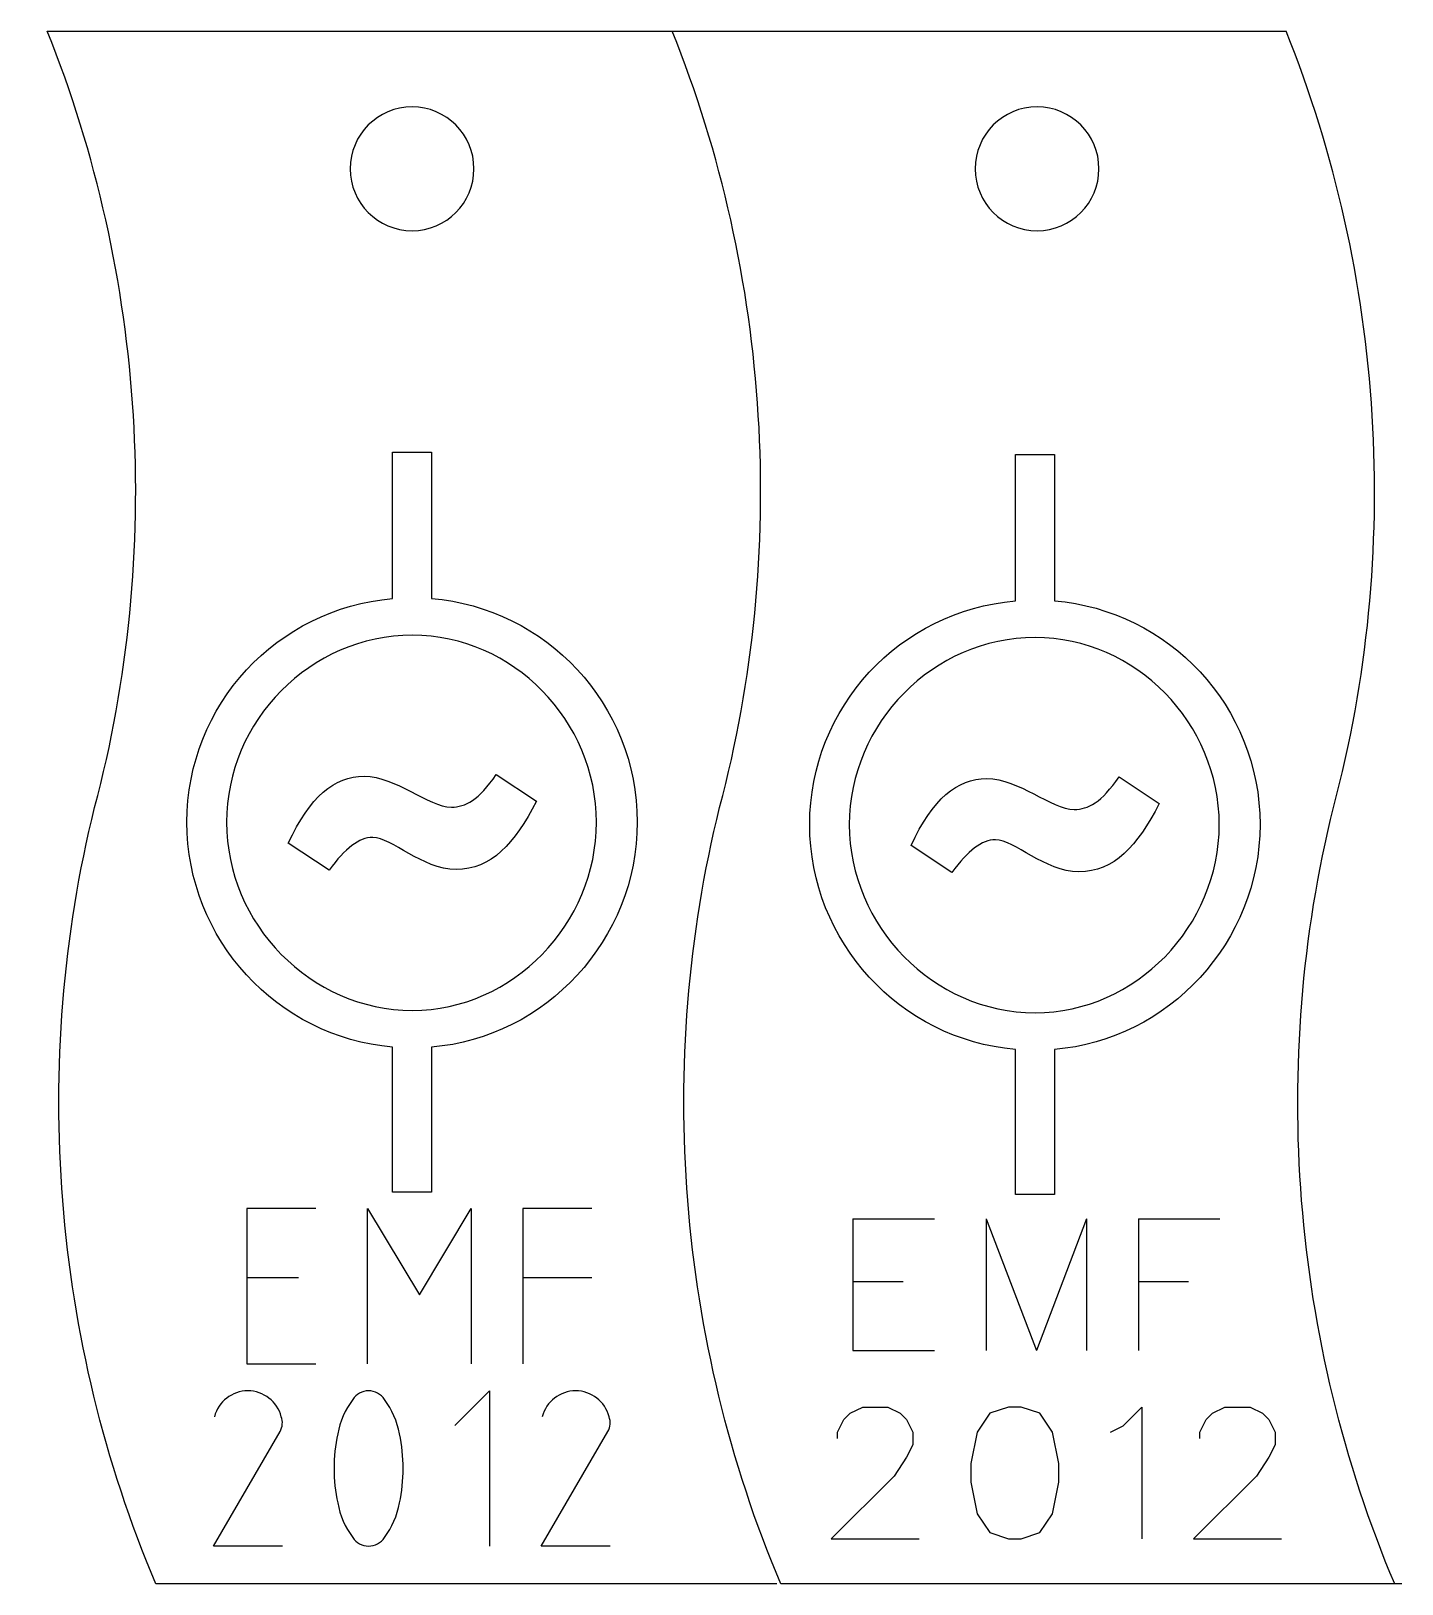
# Model space of a CAD drawing. Header units: millimetres. Extents: x 60.3 to 104.4, y 12.2 to 62.2.
import ezdxf

# ---------------------------------------------------------------- set-up
doc = ezdxf.new("R2010")
doc.units = ezdxf.units.MM
doc.layers.add('cut', color=7, linetype='CONTINUOUS')

msp = doc.modelspace()

# ---------------------------------------------------------------- linework, layer by layer
at = {"layer": 'cut', "color": 7}
for points in [[(60.81877, 62.226406), (100.709499, 62.226437)], [(74.561663, 57.792297), (74.561663, 57.792297), (74.561663, 57.792297)], [(94.685101, 57.792317), (94.685101, 57.792317), (94.685101, 57.792317)], [(71.940299, 48.670008), (73.196693, 48.670008), (73.196693, 43.954851)], [(71.940299, 43.954851), (71.940299, 48.670008)], [(91.993839, 48.594886), (93.250233, 48.594886), (93.250233, 43.879729)], [(91.993839, 43.879729), (91.993839, 48.594886)], [(75.27894, 38.290143), (76.573366, 37.427107)], [(95.332479, 38.215021), (96.626906, 37.351985)], [(66.594076, 36.751888), (66.594076, 36.751888)], [(86.647615, 36.676766), (86.647615, 36.676766)], [(69.895545, 35.213723), (68.582371, 36.076533)], [(89.949085, 35.138601), (88.635911, 36.001411)], [(73.196693, 29.511079), (73.196693, 24.846211), (71.940299, 24.846211), (71.940299, 29.511079)], [(93.250233, 29.435957), (93.250233, 24.771089), (91.993839, 24.771089), (91.993839, 29.435957)], [(67.249034, 24.313714), (67.249034, 19.313713)], [(69.471255, 24.313714), (67.249034, 24.313714)], [(71.137924, 24.313714), (72.80459, 21.535936)], [(71.137924, 19.313713), (71.137924, 24.313714)], [(72.80459, 21.535936), (74.471256, 24.313714)], [(74.471256, 24.313714), (74.471256, 19.313713)], [(76.137922, 24.313714), (76.137922, 19.313713)], [(78.360146, 24.313714), (76.137922, 24.313714)], [(86.762661, 23.981671), (89.388922, 23.981671)], [(86.762661, 23.981671), (86.762661, 19.739244)], [(91.055591, 23.981671), (92.67175, 19.739244)], [(91.055591, 23.981671), (91.055591, 19.739244)], [(94.287913, 23.981671), (92.67175, 19.739244)], [(94.287913, 23.981671), (94.287913, 19.739244)], [(95.954579, 23.981671), (98.580843, 23.981671)], [(95.954579, 23.981671), (95.954579, 19.739244)], [(67.249034, 22.09149), (68.915701, 22.09149)], [(76.137922, 22.09149), (78.360146, 22.09149)], [(86.762661, 21.961468), (88.37882, 21.961468)], [(95.954579, 21.961468), (97.570742, 21.961468)], [(86.762661, 19.739244), (89.388922, 19.739244)], [(67.249034, 19.313713), (69.471255, 19.313713)], [(73.946868, 17.332854), (75.057979, 18.443966), (75.057979, 13.443967)], [(86.269336, 17.114696), (86.471356, 17.518737)], [(86.471356, 17.518737), (86.673377, 17.720757)], [(86.673377, 17.720757), (87.077417, 17.922778)], [(87.077417, 17.922778), (87.885499, 17.922778)], [(87.885499, 17.922778), (88.289539, 17.720757)], [(88.289539, 17.720757), (88.49156, 17.518737)], [(88.49156, 17.518737), (88.69358, 17.114696)], [(91.168327, 17.720757), (90.764287, 17.114696)], [(91.774388, 17.922778), (91.168327, 17.720757)], [(92.178429, 17.922778), (91.774388, 17.922778)], [(92.784487, 17.720757), (92.178429, 17.922778)], [(93.188528, 17.114696), (92.784487, 17.720757)], [(95.461255, 17.316717), (96.067316, 17.922778)], [(96.067316, 17.922778), (96.067316, 13.680328)], [(97.936002, 17.114696), (98.138022, 17.518737)], [(98.138022, 17.518737), (98.340043, 17.720757)], [(98.340043, 17.720757), (98.744083, 17.922778)], [(98.744083, 17.922778), (99.552165, 17.922778)], [(99.552165, 17.922778), (99.956205, 17.720757)], [(99.956205, 17.720757), (100.158225, 17.518737)], [(100.158225, 17.518737), (100.360246, 17.114696)], [(66.169055, 13.443967), (68.315998, 17.136566)], [(76.724645, 13.443967), (78.871592, 17.136566)], [(86.269336, 16.912676), (86.269336, 17.114696)], [(88.69358, 17.114696), (88.69358, 16.710656)], [(90.764287, 17.114696), (90.562266, 16.104595)], [(93.390548, 16.104595), (93.188528, 17.114696)], [(95.057214, 17.114696), (95.461255, 17.316717)], [(97.936002, 16.912676), (97.936002, 17.114696)], [(100.360246, 17.114696), (100.360246, 16.710656)], [(88.69358, 16.710656), (88.49156, 16.306615)], [(100.360246, 16.710656), (100.158225, 16.306615)], [(88.49156, 16.306615), (88.087519, 15.700554)], [(90.562266, 16.104595), (90.562266, 15.498534)], [(93.390548, 15.498534), (93.390548, 16.104595)], [(100.158225, 16.306615), (99.754185, 15.700554)], [(88.087519, 15.700554), (86.067316, 13.680328)], [(99.754185, 15.700554), (97.733985, 13.680328)], [(90.562266, 15.498534), (90.764287, 14.488415)], [(93.188528, 14.488415), (93.390548, 15.498534)], [(90.764287, 14.488415), (91.168327, 13.882371)], [(92.784487, 13.882371), (93.188528, 14.488415)], [(86.067316, 13.680328), (88.8956, 13.680328)], [(91.168327, 13.882371), (91.774388, 13.680328)], [(91.774388, 13.680328), (92.178429, 13.680328)], [(92.178429, 13.680328), (92.784487, 13.882371)], [(97.733985, 13.680328), (100.562266, 13.680328)], [(68.391275, 13.443967), (66.169055, 13.443967)], [(78.946869, 13.443967), (76.724645, 13.443967)], [(84.318221, 12.226432), (64.318221, 12.226432)], [(104.441659, 12.226432), (84.441659, 12.226432)]]:
    msp.add_lwpolyline(points, dxfattribs=at)
for points in [[(62.34669, 37.226408), (64.536159, 45.434102), (63.991812, 54.346572), (60.81877, 62.226406)], [(82.470128, 37.226428), (84.659597, 45.434122), (84.11525, 54.346592), (80.942208, 62.226426)], [(102.237419, 37.226439), (104.426887, 45.434133), (103.88254, 54.346603), (100.709499, 62.226437)], [(72.568494, 59.785466), (71.467698, 59.785466), (70.575325, 58.89309), (70.575325, 57.792297)], [(74.561663, 57.792297), (74.561663, 58.89309), (73.669291, 59.785466), (72.568494, 59.785466)], [(92.691932, 59.785486), (91.591136, 59.785486), (90.698763, 58.89311), (90.698763, 57.792317)], [(94.685101, 57.792317), (94.685101, 58.89311), (93.792729, 59.785486), (92.691932, 59.785486)], [(70.575325, 57.792297), (70.575325, 56.691495), (71.467698, 55.799128), (72.568494, 55.799128)], [(72.568494, 55.799128), (73.669291, 55.799128), (74.561663, 56.691495), (74.561663, 57.792297)], [(90.698763, 57.792317), (90.698763, 56.691514), (91.591136, 55.799147), (92.691932, 55.799147)], [(92.691932, 55.799147), (93.792729, 55.799147), (94.685101, 56.691514), (94.685101, 57.792317)], [(65.318394, 36.751888), (65.318394, 40.541006), (68.225955, 43.636137), (71.940299, 43.954851)], [(73.196693, 43.954851), (76.873648, 43.654764), (79.818594, 40.559746), (79.818594, 36.751888)], [(85.371934, 36.676766), (85.371934, 40.465884), (88.279495, 43.561015), (91.993839, 43.879729)], [(93.250233, 43.879729), (96.927187, 43.579642), (99.872134, 40.484624), (99.872134, 36.676766)], [(72.578031, 42.773212), (69.295306, 42.773212), (66.594076, 40.015647), (66.594076, 36.751888)], [(78.505739, 36.751888), (78.505739, 40.015647), (75.823041, 42.773212), (72.578031, 42.773212)], [(92.63157, 42.69809), (89.348846, 42.69809), (86.647615, 39.940525), (86.647615, 36.676766)], [(98.559279, 36.676766), (98.559279, 39.940525), (95.876581, 42.69809), (92.63157, 42.69809)], [(68.582371, 36.076533), (69.276561, 37.577193), (70.064379, 38.233667), (71.021138, 38.233667)], [(71.021138, 38.233667), (72.052674, 38.233667), (73.084315, 37.239511), (73.834746, 37.239511)], [(73.834746, 37.239511), (74.284792, 37.239511), (74.716411, 37.464612), (75.27894, 38.290143)], [(88.635911, 36.001411), (89.330101, 37.502071), (90.117919, 38.158546), (91.074677, 38.158546)], [(91.074677, 38.158546), (92.106214, 38.158546), (93.137855, 37.16439), (93.888286, 37.16439)], [(93.888286, 37.16439), (94.338332, 37.16439), (94.769951, 37.38949), (95.332479, 38.215021)], [(64.318221, 12.226432), (61.002627, 20.058706), (60.299778, 28.971188), (62.34669, 37.226408)], [(76.573366, 37.427107), (75.86043, 36.057793), (75.129068, 35.232491), (73.984835, 35.232491)], [(84.441659, 12.226432), (81.126065, 20.058726), (80.423216, 28.971207), (82.470128, 37.226428)], [(96.626906, 37.351985), (95.91397, 35.982671), (95.182608, 35.157369), (94.038375, 35.157369)], [(104.20895, 12.226432), (100.893355, 20.058737), (100.190506, 28.971219), (102.237419, 37.226439)], [(71.940299, 29.511079), (68.225955, 29.830021), (65.318394, 32.981402), (65.318394, 36.751888)], [(66.594076, 36.751888), (66.594076, 33.487909), (69.295306, 30.693054), (72.578031, 30.693054)], [(72.578031, 30.693054), (75.823041, 30.693054), (78.505739, 33.487909), (78.505739, 36.751888)], [(79.818594, 36.751888), (79.818594, 32.981402), (76.873648, 29.811279), (73.196693, 29.511079)], [(91.993839, 29.435957), (88.279495, 29.754899), (85.371934, 32.90628), (85.371934, 36.676766)], [(86.647615, 36.676766), (86.647615, 33.412787), (89.348846, 30.617932), (92.63157, 30.617932)], [(92.63157, 30.617932), (95.876581, 30.617932), (98.559279, 33.412787), (98.559279, 36.676766)], [(99.872134, 36.676766), (99.872134, 32.90628), (96.927187, 29.736157), (93.250233, 29.435957)], [(71.302349, 36.264352), (70.852197, 36.264352), (70.420794, 35.907592), (69.895545, 35.213723)], [(73.984835, 35.232491), (72.877988, 35.232491), (71.921551, 36.264352), (71.302349, 36.264352)], [(91.355889, 36.18923), (90.905736, 36.18923), (90.474334, 35.83247), (89.949085, 35.138601)], [(94.038375, 35.157369), (92.931528, 35.157369), (91.975091, 36.18923), (91.355889, 36.18923)], [(67.280165, 18.443971), (66.773499, 18.443971), (66.331, 18.101212), (66.204335, 17.610634)], [(68.355995, 17.610634), (68.22933, 18.101212), (67.786831, 18.443971), (67.280165, 18.443971)], [(70.660017, 18.166189), (70.414815, 17.838033), (70.248415, 17.457852), (70.1737, 17.055077)], [(71.169053, 18.443967), (70.963178, 18.443967), (70.77142, 18.339324), (70.660026, 18.166189)], [(71.67808, 18.166189), (71.566686, 18.339324), (71.374928, 18.443967), (71.169053, 18.443967)], [(72.164406, 17.055077), (72.089692, 17.457852), (71.923293, 17.838033), (71.678092, 18.166189)], [(77.835757, 18.443966), (77.329093, 18.443966), (76.886596, 18.101209), (76.759929, 17.610634)], [(78.911585, 17.610634), (78.784919, 18.101209), (78.342421, 18.443966), (77.835757, 18.443966)], [(68.315998, 17.136563), (68.39974, 17.280593), (68.414421, 17.454603), (68.355995, 17.610628)], [(78.871589, 17.136563), (78.955331, 17.280593), (78.970014, 17.454603), (78.911588, 17.610628)], [(70.173734, 17.05521), (70.095527, 16.689998), (70.056705, 16.317454), (70.057933, 15.943965)], [(72.280173, 15.943965), (72.281402, 16.317454), (72.242581, 16.689998), (72.164375, 17.05521)], [(70.057933, 15.943968), (70.056705, 15.570479), (70.095527, 15.197935), (70.173734, 14.832724)], [(72.164375, 14.832724), (72.242581, 15.197935), (72.281402, 15.570479), (72.280173, 15.943968)], [(70.1737, 14.832856), (70.248413, 14.430076), (70.414813, 14.04989), (70.660017, 13.72173)], [(71.678092, 13.72173), (71.923295, 14.04989), (72.089693, 14.430074), (72.164406, 14.832853)], [(70.660026, 13.721759), (70.77142, 13.548624), (70.963178, 13.44398), (71.169053, 13.44398)], [(71.169053, 13.44398), (71.374928, 13.44398), (71.566686, 13.548624), (71.67808, 13.721759)]]:
    msp.add_open_spline(points, degree=3, dxfattribs=at)

doc.saveas('drawing.dxf')
